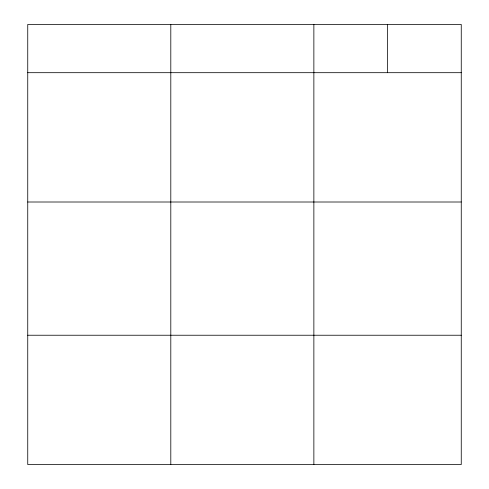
<?xml version="1.0" encoding="UTF-8"?>
<svg xmlns="http://www.w3.org/2000/svg" width="489" height="489" viewBox="0 0 489 489"><rect width="100%" height="100%" fill="white"/><g stroke="black" fill="none" stroke-linecap="round" stroke-linejoin="round"><path stroke-width="0.73" d="M461.255 202.006L461.255 24.45L27.745 24.45L27.745 464.55L461.255 464.55L461.255 202.006L27.745 202.006M27.745 72.69L461.255 72.69M27.745 335.234L461.255 335.234M387.557 24.45L387.557 72.69M313.865 24.45L313.865 464.55M170.802 24.45L170.802 464.55"/></g></svg>
